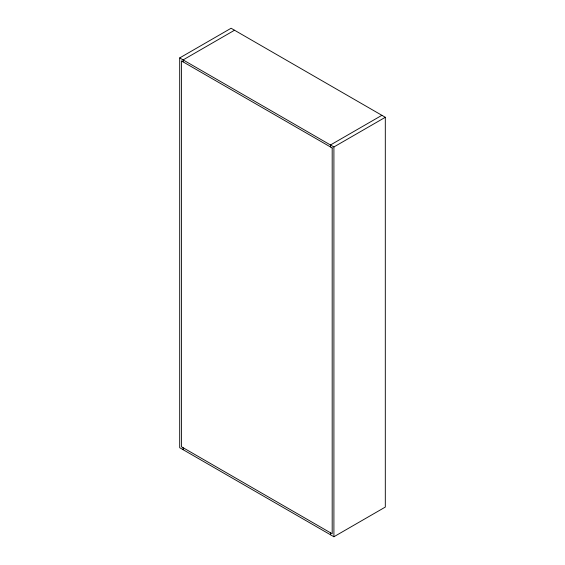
<?xml version="1.0" encoding="UTF-8"?>
<svg xmlns="http://www.w3.org/2000/svg" width="565" height="565" viewBox="0 0 565 565"><rect width="100%" height="100%" fill="white"/><g stroke="black" fill="none" stroke-linecap="round" stroke-linejoin="round"><path stroke-width="0.85" d="M179.691 57.927L231.092 28.25L385.309 117.287L385.309 507.073L333.908 536.75L179.691 447.713L179.691 57.927L333.908 146.964L385.309 117.287M234.524 30.227L183.117 59.904L183.117 61.889M381.884 115.309L330.476 144.986L330.476 146.964M333.908 146.964L333.908 536.75M330.476 532.795L330.476 534.773M183.117 447.713L183.117 449.691M332.192 147.952L181.4 60.9L181.4 446.724L332.192 533.784L332.192 147.952"/></g></svg>
